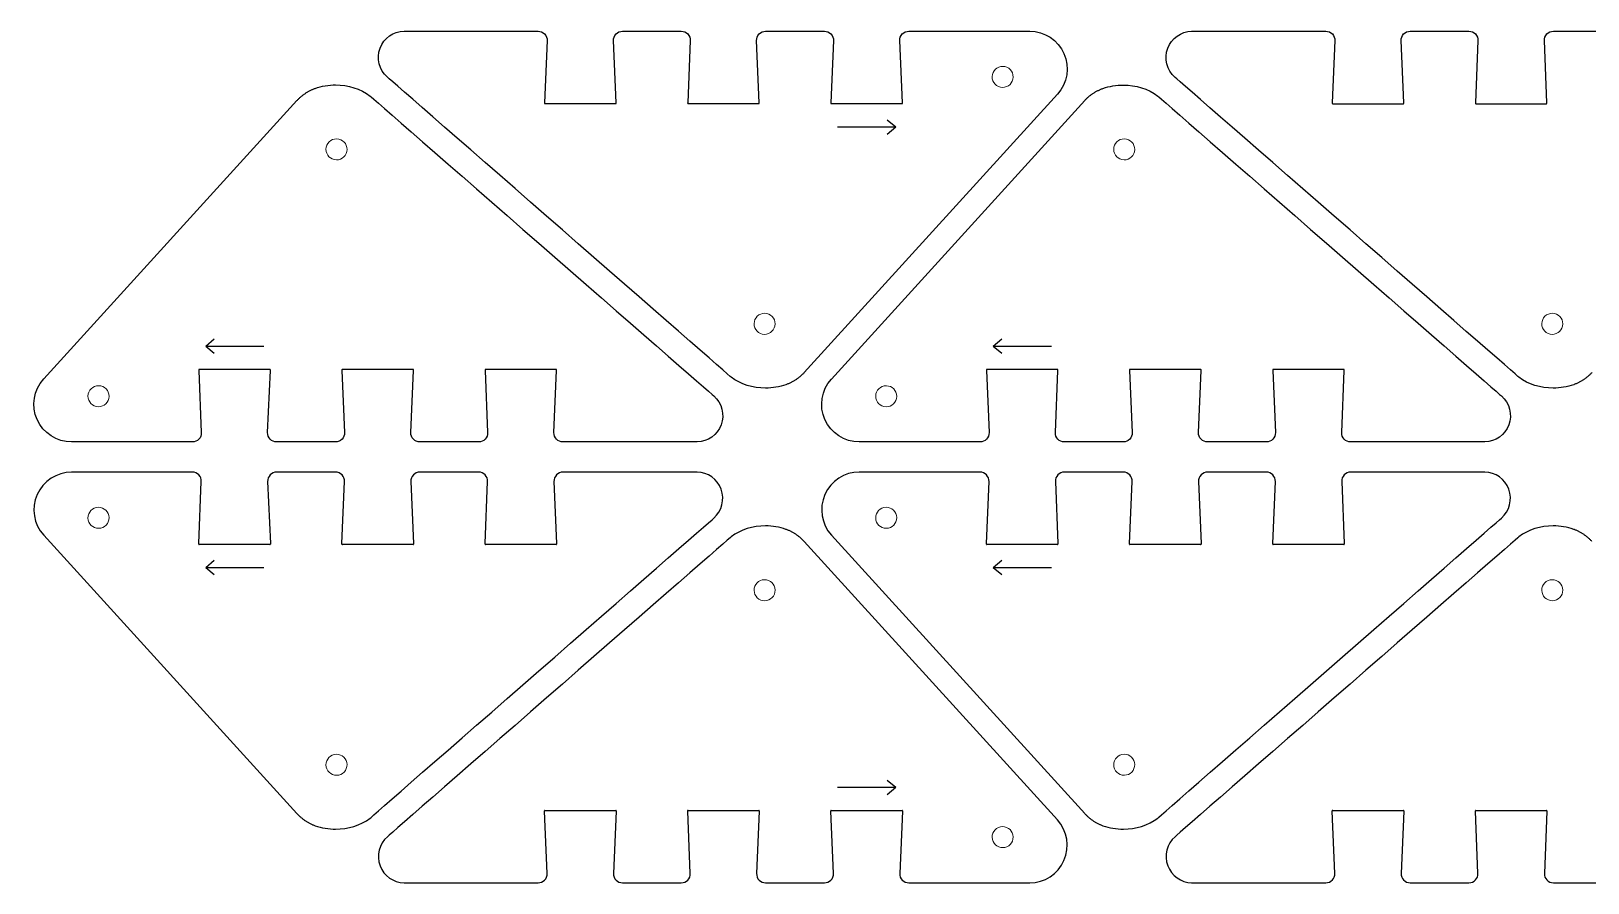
# Model space of a CAD drawing. Header units: millimetres. Extents: x -142 to 139, y -115 to 117.
# Drawn here: x -142.2 to -38.7, y 60.8 to 117.5 of the extents above; entities that cross this region are included whole.
import ezdxf

# ---------------------------------------------------------------- set-up
doc = ezdxf.new("R2010")
doc.units = ezdxf.units.MM
doc.header["$MEASUREMENT"] = 0
doc.layers.add('engrave lines', color=1, linetype='Continuous', true_color=0xff0000)
doc.layers.add('legs', color=178, linetype='Continuous', true_color=0x000000)

msp = doc.modelspace()

# ---------------------------------------------------------------- linework, layer by layer
at = {"layer": 'engrave lines'}
for points in [[(-88.56, 111.12), (-84.69, 111.12)], [(-85.26, 111.59), (-84.69, 111.12)], [(-85.26, 110.64), (-84.69, 111.12)], [(-130.01, 96.99), (-130.58, 96.52)], [(-126.71, 96.52), (-130.58, 96.52)], [(-130.01, 96.04), (-130.58, 96.52)], [(-77.63, 96.99), (-78.2, 96.52)], [(-77.63, 96.04), (-78.2, 96.52)], [(-74.33, 96.52), (-78.2, 96.52)], [(-130.01, 82.27), (-130.58, 81.8)], [(-130.01, 81.32), (-130.58, 81.8)], [(-126.71, 81.8), (-130.58, 81.8)], [(-77.63, 82.27), (-78.2, 81.8)], [(-74.33, 81.8), (-78.2, 81.8)], [(-77.63, 81.32), (-78.2, 81.8)], [(-85.26, 67.67), (-84.69, 67.2)], [(-88.56, 67.2), (-84.69, 67.2)], [(-85.26, 66.72), (-84.69, 67.2)]]:
    msp.add_lwpolyline(points, dxfattribs=at)
at = {"layer": 'legs'}
for points in [[(-83.82, 117.48), (-75.78, 117.48)], [(-141.35, 94.35), (-124.51, 112.87)], [(-73.94, 113.3), (-90.78, 94.78)], [(-88.97, 94.34), (-72.12, 112.87)], [(-108.04, 112.72), (-108.05, 112.7)], [(-108.02, 112.67), (-103.31, 112.67)], [(-103.28, 112.7), (-103.28, 112.72)], [(-98.52, 112.72), (-98.53, 112.7)], [(-98.5, 112.67), (-93.79, 112.67)], [(-93.76, 112.7), (-93.76, 112.72)], [(-89, 112.72), (-89.01, 112.7)], [(-88.98, 112.67), (-84.27, 112.67)], [(-84.24, 112.7), (-84.24, 112.72)], [(-55.66, 112.72), (-55.66, 112.69)], [(-55.63, 112.66), (-50.93, 112.66)], [(-50.9, 112.69), (-50.9, 112.72)], [(-46.14, 112.72), (-46.14, 112.69)], [(-46.11, 112.66), (-41.41, 112.66)], [(-41.38, 112.69), (-41.38, 112.72)], [(-131.04, 94.95), (-131.04, 94.92)], [(-126.31, 94.98), (-131.01, 94.98)], [(-126.28, 94.92), (-126.28, 94.95)], [(-121.52, 94.95), (-121.52, 94.92)], [(-116.79, 94.98), (-121.49, 94.98)], [(-116.76, 94.92), (-116.76, 94.95)], [(-112, 94.95), (-112, 94.92)], [(-107.27, 94.98), (-111.97, 94.98)], [(-107.24, 94.92), (-107.24, 94.95)], [(-78.66, 94.95), (-78.66, 94.92)], [(-73.93, 94.98), (-78.63, 94.98)], [(-73.9, 94.92), (-73.9, 94.95)], [(-69.14, 94.95), (-69.14, 94.92)], [(-64.41, 94.98), (-69.11, 94.98)], [(-64.38, 94.92), (-64.38, 94.95)], [(-59.62, 94.95), (-59.62, 94.92)], [(-54.89, 94.98), (-59.59, 94.98)], [(-54.86, 94.92), (-54.86, 94.95)], [(-131.47, 90.16), (-139.5, 90.16)], [(-79.08, 90.16), (-87.12, 90.16)], [(-131.47, 88.16), (-139.5, 88.15)], [(-79.08, 88.16), (-87.12, 88.16)], [(-141.35, 83.97), (-124.51, 65.45)], [(-88.97, 83.97), (-72.12, 65.45)], [(-131.04, 83.37), (-131.04, 83.4)], [(-126.31, 83.34), (-131.01, 83.34)], [(-126.28, 83.4), (-126.28, 83.37)], [(-121.52, 83.37), (-121.52, 83.4)], [(-116.79, 83.34), (-121.49, 83.34)], [(-116.76, 83.4), (-116.76, 83.37)], [(-112, 83.37), (-112, 83.4)], [(-107.27, 83.34), (-111.97, 83.34)], [(-107.24, 83.4), (-107.24, 83.37)], [(-73.94, 65.02), (-90.78, 83.54)], [(-78.66, 83.37), (-78.66, 83.4)], [(-73.93, 83.34), (-78.63, 83.34)], [(-73.9, 83.4), (-73.9, 83.37)], [(-69.14, 83.37), (-69.14, 83.4)], [(-64.41, 83.34), (-69.11, 83.34)], [(-64.38, 83.4), (-64.38, 83.37)], [(-59.62, 83.37), (-59.62, 83.4)], [(-54.89, 83.34), (-59.59, 83.34)], [(-54.86, 83.4), (-54.86, 83.37)], [(-108.04, 65.6), (-108.05, 65.63)], [(-108.02, 65.66), (-103.31, 65.66)], [(-103.28, 65.63), (-103.28, 65.6)], [(-98.52, 65.6), (-98.53, 65.63)], [(-98.5, 65.66), (-93.79, 65.66)], [(-93.76, 65.63), (-93.76, 65.6)], [(-89, 65.6), (-89.01, 65.63)], [(-88.98, 65.66), (-84.27, 65.66)], [(-84.24, 65.63), (-84.24, 65.6)], [(-55.66, 65.6), (-55.66, 65.63)], [(-55.63, 65.66), (-50.93, 65.66)], [(-50.9, 65.63), (-50.9, 65.6)], [(-46.14, 65.6), (-46.14, 65.63)], [(-46.11, 65.66), (-41.41, 65.66)], [(-41.38, 65.63), (-41.38, 65.6)], [(-83.82, 60.84), (-75.78, 60.84)]]:
    msp.add_lwpolyline(points, dxfattribs=at)
for centre, start, end in [((-108.02, 112.7), 177.5945, 270), ((-103.31, 112.7), 270, 2.4055), ((-98.5, 112.7), 177.5945, 270), ((-93.79, 112.7), 270, 2.4055), ((-88.98, 112.7), 177.5945, 270), ((-84.27, 112.7), 270, 2.4055), ((-55.63, 112.69), 177.5945, 270), ((-50.93, 112.69), 270, 2.4055), ((-46.11, 112.69), 177.5945, 270), ((-41.41, 112.69), 270, 2.4055), ((-131.01, 94.95), 90, 182.4055), ((-126.31, 94.95), 357.5945, 90), ((-121.49, 94.95), 90, 182.4055), ((-116.79, 94.95), 357.5945, 90), ((-111.97, 94.95), 90, 182.4055), ((-107.27, 94.95), 357.5945, 90), ((-78.63, 94.95), 90, 182.4055), ((-73.93, 94.95), 357.5945, 90), ((-69.11, 94.95), 90, 182.4055), ((-64.41, 94.95), 357.5945, 90), ((-59.59, 94.95), 90, 182.4055), ((-54.89, 94.95), 357.5945, 90), ((-131.01, 83.37), 177.5945, 270), ((-126.31, 83.37), 270, 2.4055), ((-121.49, 83.37), 177.5945, 270), ((-116.79, 83.37), 270, 2.4055), ((-111.97, 83.37), 177.5945, 270), ((-107.27, 83.37), 270, 2.4055), ((-78.63, 83.37), 177.5945, 270), ((-73.93, 83.37), 270, 2.4055), ((-69.11, 83.37), 177.5945, 270), ((-64.41, 83.37), 270, 2.4055), ((-59.59, 83.37), 177.5945, 270), ((-54.89, 83.37), 270, 2.4055), ((-108.02, 65.63), 90, 182.4055), ((-103.31, 65.63), 357.5945, 90), ((-98.5, 65.63), 90, 182.4055), ((-93.79, 65.63), 357.5945, 90), ((-88.98, 65.63), 90, 182.4055), ((-84.27, 65.63), 357.5945, 90), ((-55.63, 65.63), 90, 182.4055), ((-50.93, 65.63), 357.5945, 90), ((-46.11, 65.63), 90, 182.4055), ((-41.41, 65.63), 357.5945, 90)]:
    msp.add_arc(centre, 0.03, start, end, dxfattribs=at)
for points, knots in [([(-95.64, 94.47), (-95.64, 94.47), (-117.94, 113.94), (-118.49, 114.42), (-119.04, 114.9), (-119.24, 115.67), (-118.98, 116.35), (-118.73, 117.02), (-118.1, 117.47), (-117.39, 117.49)], [43.9499271, 43.9499271, 43.9499271, 43.9499271, 44.2832604, 44.2832604, 44.2832604, 44.6165937, 44.6165937, 44.6165937, 44.9429067, 44.9429067, 44.9429067, 44.9429067]), ([(-108.47, 117.48), (-108.31, 117.48), (-108.15, 117.42), (-108.04, 117.3), (-107.92, 117.18), (-107.86, 117.02), (-107.87, 116.86)], [46.942907, 46.942907, 46.942907, 46.942907, 47.442907, 47.442907, 47.442907, 47.942907, 47.942907, 47.942907, 47.942907]), ([(-103.46, 116.86), (-103.47, 117.02), (-103.41, 117.18), (-103.29, 117.3), (-103.18, 117.42), (-103.02, 117.48), (-102.86, 117.48)], [54.795368, 54.795368, 54.795368, 54.795368, 55.295368, 55.295368, 55.295368, 55.795368, 55.795368, 55.795368, 55.795368]), ([(-98.95, 117.48), (-98.79, 117.48), (-98.63, 117.42), (-98.52, 117.3), (-98.4, 117.18), (-98.34, 117.02), (-98.35, 116.86)], [56.795368, 56.795368, 56.795368, 56.795368, 57.295368, 57.295368, 57.295368, 57.795368, 57.795368, 57.795368, 57.795368]), ([(-93.94, 116.86), (-93.95, 117.02), (-93.89, 117.18), (-93.77, 117.3), (-93.66, 117.42), (-93.5, 117.48), (-93.34, 117.48)], [64.647829, 64.647829, 64.647829, 64.647829, 65.147829, 65.147829, 65.147829, 65.647829, 65.647829, 65.647829, 65.647829]), ([(-89.43, 117.48), (-89.27, 117.48), (-89.11, 117.42), (-89, 117.3), (-88.88, 117.18), (-88.82, 117.02), (-88.83, 116.86)], [66.647829, 66.647829, 66.647829, 66.647829, 67.147829, 67.147829, 67.147829, 67.647829, 67.647829, 67.647829, 67.647829]), ([(-84.42, 116.86), (-84.43, 117.02), (-84.37, 117.18), (-84.25, 117.3), (-84.14, 117.42), (-83.98, 117.48), (-83.82, 117.48)], [5.852461, 5.852461, 5.852461, 5.852461, 6.352461, 6.352461, 6.352461, 6.852461, 6.852461, 6.852461, 6.852461]), ([(-75.78, 117.48), (-74.79, 117.48), (-73.9, 116.9), (-73.5, 115.99), (-73.1, 115.09), (-73.27, 114.03), (-73.94, 113.3)], [14.887061, 14.887061, 14.887061, 14.887061, 15.387061, 15.387061, 15.387061, 15.887061, 15.887061, 15.887061, 15.887061]), ([(-43.25, 94.47), (-43.25, 94.47), (-65.56, 113.93), (-66.11, 114.41), (-66.66, 114.89), (-66.85, 115.66), (-66.6, 116.35), (-66.35, 117.02), (-65.72, 117.46), (-65.01, 117.48)], [43.9499271, 43.9499271, 43.9499271, 43.9499271, 44.2832604, 44.2832604, 44.2832604, 44.6165937, 44.6165937, 44.6165937, 44.9429067, 44.9429067, 44.9429067, 44.9429067]), ([(-56.09, 117.48), (-55.92, 117.48), (-55.77, 117.41), (-55.65, 117.3), (-55.54, 117.18), (-55.48, 117.02), (-55.49, 116.86)], [46.942907, 46.942907, 46.942907, 46.942907, 47.442907, 47.442907, 47.442907, 47.942907, 47.942907, 47.942907, 47.942907]), ([(-51.07, 116.86), (-51.08, 117.02), (-51.02, 117.18), (-50.91, 117.3), (-50.79, 117.41), (-50.64, 117.48), (-50.47, 117.48)], [54.795368, 54.795368, 54.795368, 54.795368, 55.295368, 55.295368, 55.295368, 55.795368, 55.795368, 55.795368, 55.795368]), ([(-46.57, 117.48), (-46.4, 117.48), (-46.25, 117.41), (-46.13, 117.3), (-46.02, 117.18), (-45.96, 117.02), (-45.97, 116.86)], [56.795368, 56.795368, 56.795368, 56.795368, 57.295368, 57.295368, 57.295368, 57.795368, 57.795368, 57.795368, 57.795368]), ([(-41.55, 116.86), (-41.56, 117.02), (-41.5, 117.18), (-41.39, 117.3), (-41.27, 117.41), (-41.12, 117.48), (-40.95, 117.48)], [64.647829, 64.647829, 64.647829, 64.647829, 65.147829, 65.147829, 65.147829, 65.647829, 65.647829, 65.647829, 65.647829]), ([(-119.65, 113.17), (-119.65, 113.17), (-97.34, 93.71), (-96.79, 93.23), (-96.24, 92.75), (-96.05, 91.98), (-96.3, 91.3), (-96.55, 90.63), (-97.18, 90.18), (-97.9, 90.16)], [43.9499271, 43.9499271, 43.9499271, 43.9499271, 44.2832604, 44.2832604, 44.2832604, 44.6165937, 44.6165937, 44.6165937, 44.9429067, 44.9429067, 44.9429067, 44.9429067]), ([(-67.26, 113.17), (-67.26, 113.17), (-44.96, 93.71), (-44.41, 93.23), (-43.86, 92.75), (-43.66, 91.98), (-43.92, 91.29), (-44.17, 90.63), (-44.8, 90.18), (-45.51, 90.16)], [43.9499271, 43.9499271, 43.9499271, 43.9499271, 44.2832604, 44.2832604, 44.2832604, 44.6165937, 44.6165937, 44.6165937, 44.9429067, 44.9429067, 44.9429067, 44.9429067]), ([(-139.5, 90.16), (-140.49, 90.16), (-141.39, 90.75), (-141.79, 91.65), (-142.19, 92.56), (-142.02, 93.61), (-141.35, 94.35)], [14.887061, 14.887061, 14.887061, 14.887061, 15.387061, 15.387061, 15.387061, 15.887061, 15.887061, 15.887061, 15.887061]), ([(-87.12, 90.16), (-88.11, 90.16), (-89, 90.75), (-89.4, 91.65), (-89.8, 92.56), (-89.63, 93.61), (-88.97, 94.34)], [14.887061, 14.887061, 14.887061, 14.887061, 15.387061, 15.387061, 15.387061, 15.887061, 15.887061, 15.887061, 15.887061]), ([(-130.87, 90.79), (-130.86, 90.62), (-130.92, 90.47), (-131.03, 90.35), (-131.15, 90.23), (-131.3, 90.16), (-131.47, 90.16)], [5.852461, 5.852461, 5.852461, 5.852461, 6.352461, 6.352461, 6.352461, 6.852461, 6.852461, 6.852461, 6.852461]), ([(-125.86, 90.16), (-126.02, 90.16), (-126.18, 90.23), (-126.29, 90.35), (-126.4, 90.47), (-126.46, 90.62), (-126.46, 90.79)], [66.647829, 66.647829, 66.647829, 66.647829, 67.147829, 67.147829, 67.147829, 67.647829, 67.647829, 67.647829, 67.647829]), ([(-121.35, 90.79), (-121.34, 90.62), (-121.4, 90.47), (-121.51, 90.35), (-121.63, 90.23), (-121.78, 90.16), (-121.95, 90.16)], [64.647829, 64.647829, 64.647829, 64.647829, 65.147829, 65.147829, 65.147829, 65.647829, 65.647829, 65.647829, 65.647829]), ([(-116.34, 90.16), (-116.5, 90.16), (-116.66, 90.23), (-116.77, 90.35), (-116.88, 90.47), (-116.94, 90.62), (-116.94, 90.79)], [56.795368, 56.795368, 56.795368, 56.795368, 57.295368, 57.295368, 57.295368, 57.795368, 57.795368, 57.795368, 57.795368]), ([(-111.83, 90.79), (-111.82, 90.62), (-111.88, 90.47), (-111.99, 90.35), (-112.11, 90.23), (-112.26, 90.16), (-112.43, 90.16)], [54.795368, 54.795368, 54.795368, 54.795368, 55.295368, 55.295368, 55.295368, 55.795368, 55.795368, 55.795368, 55.795368]), ([(-106.82, 90.16), (-106.98, 90.16), (-107.14, 90.23), (-107.25, 90.35), (-107.36, 90.47), (-107.42, 90.62), (-107.42, 90.79)], [46.942907, 46.942907, 46.942907, 46.942907, 47.442907, 47.442907, 47.442907, 47.942907, 47.942907, 47.942907, 47.942907]), ([(-78.48, 90.79), (-78.48, 90.62), (-78.54, 90.46), (-78.65, 90.35), (-78.76, 90.23), (-78.92, 90.16), (-79.08, 90.16)], [5.852461, 5.852461, 5.852461, 5.852461, 6.352461, 6.352461, 6.352461, 6.852461, 6.852461, 6.852461, 6.852461]), ([(-73.47, 90.16), (-73.63, 90.16), (-73.79, 90.23), (-73.9, 90.35), (-74.02, 90.46), (-74.08, 90.62), (-74.07, 90.79)], [66.647829, 66.647829, 66.647829, 66.647829, 67.147829, 67.147829, 67.147829, 67.647829, 67.647829, 67.647829, 67.647829]), ([(-68.96, 90.79), (-68.96, 90.62), (-69.02, 90.46), (-69.13, 90.35), (-69.24, 90.23), (-69.4, 90.16), (-69.56, 90.16)], [64.647829, 64.647829, 64.647829, 64.647829, 65.147829, 65.147829, 65.147829, 65.647829, 65.647829, 65.647829, 65.647829]), ([(-63.95, 90.16), (-64.11, 90.16), (-64.27, 90.23), (-64.38, 90.35), (-64.5, 90.46), (-64.56, 90.62), (-64.55, 90.79)], [56.795368, 56.795368, 56.795368, 56.795368, 57.295368, 57.295368, 57.295368, 57.795368, 57.795368, 57.795368, 57.795368]), ([(-59.44, 90.79), (-59.44, 90.62), (-59.5, 90.46), (-59.61, 90.35), (-59.72, 90.23), (-59.88, 90.16), (-60.04, 90.16)], [54.795368, 54.795368, 54.795368, 54.795368, 55.295368, 55.295368, 55.295368, 55.795368, 55.795368, 55.795368, 55.795368]), ([(-54.43, 90.16), (-54.59, 90.16), (-54.75, 90.23), (-54.86, 90.35), (-54.98, 90.46), (-55.04, 90.62), (-55.03, 90.79)], [46.942907, 46.942907, 46.942907, 46.942907, 47.442907, 47.442907, 47.442907, 47.942907, 47.942907, 47.942907, 47.942907]), ([(-139.5, 88.15), (-140.49, 88.15), (-141.39, 87.57), (-141.79, 86.66), (-142.19, 85.76), (-142.02, 84.7), (-141.35, 83.97)], [14.887061, 14.887061, 14.887061, 14.887061, 15.387061, 15.387061, 15.387061, 15.887061, 15.887061, 15.887061, 15.887061]), ([(-130.87, 87.53), (-130.86, 87.69), (-130.92, 87.85), (-131.03, 87.97), (-131.15, 88.09), (-131.3, 88.16), (-131.47, 88.16)], [5.852461, 5.852461, 5.852461, 5.852461, 6.352461, 6.352461, 6.352461, 6.852461, 6.852461, 6.852461, 6.852461]), ([(-125.86, 88.16), (-126.02, 88.16), (-126.18, 88.09), (-126.29, 87.97), (-126.4, 87.85), (-126.46, 87.69), (-126.46, 87.53)], [66.647829, 66.647829, 66.647829, 66.647829, 67.147829, 67.147829, 67.147829, 67.647829, 67.647829, 67.647829, 67.647829]), ([(-121.35, 87.53), (-121.34, 87.69), (-121.4, 87.85), (-121.51, 87.97), (-121.63, 88.09), (-121.78, 88.16), (-121.95, 88.16)], [64.647829, 64.647829, 64.647829, 64.647829, 65.147829, 65.147829, 65.147829, 65.647829, 65.647829, 65.647829, 65.647829]), ([(-119.65, 65.14), (-119.65, 65.14), (-97.34, 84.61), (-96.79, 85.09), (-96.24, 85.57), (-96.05, 86.34), (-96.3, 87.02), (-96.55, 87.69), (-97.18, 88.14), (-97.9, 88.16)], [43.9499271, 43.9499271, 43.9499271, 43.9499271, 44.2832604, 44.2832604, 44.2832604, 44.6165937, 44.6165937, 44.6165937, 44.9429067, 44.9429067, 44.9429067, 44.9429067]), ([(-116.34, 88.16), (-116.5, 88.16), (-116.66, 88.09), (-116.77, 87.97), (-116.88, 87.85), (-116.94, 87.69), (-116.94, 87.53)], [56.795368, 56.795368, 56.795368, 56.795368, 57.295368, 57.295368, 57.295368, 57.795368, 57.795368, 57.795368, 57.795368]), ([(-111.83, 87.53), (-111.82, 87.69), (-111.88, 87.85), (-111.99, 87.97), (-112.11, 88.09), (-112.26, 88.16), (-112.43, 88.16)], [54.795368, 54.795368, 54.795368, 54.795368, 55.295368, 55.295368, 55.295368, 55.795368, 55.795368, 55.795368, 55.795368]), ([(-106.82, 88.16), (-106.98, 88.16), (-107.14, 88.09), (-107.25, 87.97), (-107.36, 87.85), (-107.42, 87.69), (-107.42, 87.53)], [46.942907, 46.942907, 46.942907, 46.942907, 47.442907, 47.442907, 47.442907, 47.942907, 47.942907, 47.942907, 47.942907]), ([(-87.12, 88.16), (-88.11, 88.16), (-89, 87.57), (-89.4, 86.67), (-89.8, 85.76), (-89.63, 84.71), (-88.97, 83.97)], [14.887061, 14.887061, 14.887061, 14.887061, 15.387061, 15.387061, 15.387061, 15.887061, 15.887061, 15.887061, 15.887061]), ([(-78.48, 87.53), (-78.48, 87.7), (-78.54, 87.85), (-78.65, 87.97), (-78.76, 88.09), (-78.92, 88.16), (-79.08, 88.16)], [5.852461, 5.852461, 5.852461, 5.852461, 6.352461, 6.352461, 6.352461, 6.852461, 6.852461, 6.852461, 6.852461]), ([(-73.47, 88.16), (-73.63, 88.16), (-73.79, 88.09), (-73.9, 87.97), (-74.02, 87.85), (-74.08, 87.7), (-74.07, 87.53)], [66.647829, 66.647829, 66.647829, 66.647829, 67.147829, 67.147829, 67.147829, 67.647829, 67.647829, 67.647829, 67.647829]), ([(-68.96, 87.53), (-68.96, 87.7), (-69.02, 87.85), (-69.13, 87.97), (-69.24, 88.09), (-69.4, 88.16), (-69.56, 88.16)], [64.647829, 64.647829, 64.647829, 64.647829, 65.147829, 65.147829, 65.147829, 65.647829, 65.647829, 65.647829, 65.647829]), ([(-67.26, 65.15), (-67.26, 65.15), (-44.96, 84.61), (-44.41, 85.09), (-43.86, 85.57), (-43.66, 86.34), (-43.92, 87.02), (-44.17, 87.69), (-44.8, 88.14), (-45.51, 88.16)], [43.9499271, 43.9499271, 43.9499271, 43.9499271, 44.2832604, 44.2832604, 44.2832604, 44.6165937, 44.6165937, 44.6165937, 44.9429067, 44.9429067, 44.9429067, 44.9429067]), ([(-63.95, 88.16), (-64.11, 88.16), (-64.27, 88.09), (-64.38, 87.97), (-64.5, 87.85), (-64.56, 87.7), (-64.55, 87.53)], [56.795368, 56.795368, 56.795368, 56.795368, 57.295368, 57.295368, 57.295368, 57.795368, 57.795368, 57.795368, 57.795368]), ([(-59.44, 87.53), (-59.44, 87.7), (-59.5, 87.85), (-59.61, 87.97), (-59.72, 88.09), (-59.88, 88.16), (-60.04, 88.16)], [54.795368, 54.795368, 54.795368, 54.795368, 55.295368, 55.295368, 55.295368, 55.795368, 55.795368, 55.795368, 55.795368]), ([(-54.43, 88.16), (-54.59, 88.16), (-54.75, 88.09), (-54.86, 87.97), (-54.98, 87.85), (-55.04, 87.7), (-55.03, 87.53)], [46.942907, 46.942907, 46.942907, 46.942907, 47.442907, 47.442907, 47.442907, 47.942907, 47.942907, 47.942907, 47.942907]), ([(-95.64, 83.85), (-95.64, 83.85), (-117.94, 64.39), (-118.49, 63.91), (-119.04, 63.43), (-119.24, 62.66), (-118.98, 61.97), (-118.73, 61.3), (-118.1, 60.86), (-117.39, 60.84)], [43.9499271, 43.9499271, 43.9499271, 43.9499271, 44.2832604, 44.2832604, 44.2832604, 44.6165937, 44.6165937, 44.6165937, 44.9429067, 44.9429067, 44.9429067, 44.9429067]), ([(-43.25, 83.85), (-43.25, 83.85), (-65.56, 64.39), (-66.11, 63.91), (-66.66, 63.43), (-66.85, 62.66), (-66.6, 61.98), (-66.35, 61.31), (-65.72, 60.86), (-65.01, 60.84)], [43.9499271, 43.9499271, 43.9499271, 43.9499271, 44.2832604, 44.2832604, 44.2832604, 44.6165937, 44.6165937, 44.6165937, 44.9429067, 44.9429067, 44.9429067, 44.9429067]), ([(-75.78, 60.84), (-74.79, 60.84), (-73.9, 61.42), (-73.5, 62.33), (-73.1, 63.23), (-73.27, 64.29), (-73.94, 65.02)], [14.887061, 14.887061, 14.887061, 14.887061, 15.387061, 15.387061, 15.387061, 15.887061, 15.887061, 15.887061, 15.887061]), ([(-108.47, 60.84), (-108.31, 60.84), (-108.15, 60.91), (-108.04, 61.02), (-107.92, 61.14), (-107.86, 61.3), (-107.87, 61.46)], [46.942907, 46.942907, 46.942907, 46.942907, 47.442907, 47.442907, 47.442907, 47.942907, 47.942907, 47.942907, 47.942907]), ([(-103.46, 61.46), (-103.47, 61.3), (-103.41, 61.14), (-103.29, 61.02), (-103.18, 60.91), (-103.02, 60.84), (-102.86, 60.84)], [54.795368, 54.795368, 54.795368, 54.795368, 55.295368, 55.295368, 55.295368, 55.795368, 55.795368, 55.795368, 55.795368]), ([(-98.95, 60.84), (-98.79, 60.84), (-98.63, 60.91), (-98.52, 61.02), (-98.4, 61.14), (-98.34, 61.3), (-98.35, 61.46)], [56.795368, 56.795368, 56.795368, 56.795368, 57.295368, 57.295368, 57.295368, 57.795368, 57.795368, 57.795368, 57.795368]), ([(-93.94, 61.46), (-93.95, 61.3), (-93.89, 61.14), (-93.77, 61.02), (-93.66, 60.91), (-93.5, 60.84), (-93.34, 60.84)], [64.647829, 64.647829, 64.647829, 64.647829, 65.147829, 65.147829, 65.147829, 65.647829, 65.647829, 65.647829, 65.647829]), ([(-89.43, 60.84), (-89.27, 60.84), (-89.11, 60.91), (-89, 61.02), (-88.88, 61.14), (-88.82, 61.3), (-88.83, 61.46)], [66.647829, 66.647829, 66.647829, 66.647829, 67.147829, 67.147829, 67.147829, 67.647829, 67.647829, 67.647829, 67.647829]), ([(-84.42, 61.46), (-84.43, 61.3), (-84.37, 61.14), (-84.25, 61.02), (-84.14, 60.91), (-83.98, 60.84), (-83.82, 60.84)], [5.852461, 5.852461, 5.852461, 5.852461, 6.352461, 6.352461, 6.352461, 6.852461, 6.852461, 6.852461, 6.852461]), ([(-56.09, 60.84), (-55.92, 60.84), (-55.77, 60.91), (-55.65, 61.03), (-55.54, 61.14), (-55.48, 61.3), (-55.49, 61.47)], [46.942907, 46.942907, 46.942907, 46.942907, 47.442907, 47.442907, 47.442907, 47.942907, 47.942907, 47.942907, 47.942907]), ([(-51.07, 61.47), (-51.08, 61.3), (-51.02, 61.14), (-50.91, 61.03), (-50.79, 60.91), (-50.64, 60.84), (-50.47, 60.84)], [54.795368, 54.795368, 54.795368, 54.795368, 55.295368, 55.295368, 55.295368, 55.795368, 55.795368, 55.795368, 55.795368]), ([(-46.57, 60.84), (-46.4, 60.84), (-46.25, 60.91), (-46.13, 61.03), (-46.02, 61.14), (-45.96, 61.3), (-45.97, 61.47)], [56.795368, 56.795368, 56.795368, 56.795368, 57.295368, 57.295368, 57.295368, 57.795368, 57.795368, 57.795368, 57.795368]), ([(-41.55, 61.47), (-41.56, 61.3), (-41.5, 61.14), (-41.39, 61.03), (-41.27, 60.91), (-41.12, 60.84), (-40.95, 60.84)], [64.647829, 64.647829, 64.647829, 64.647829, 65.147829, 65.147829, 65.147829, 65.647829, 65.647829, 65.647829, 65.647829])]:
    msp.add_open_spline(points, degree=3, knots=knots, dxfattribs=at)
for points in [[(-117.39, 117.49), (-117.39, 117.49), (-108.64, 117.48), (-108.64, 117.48)], [(-108.64, 117.48), (-108.64, 117.48), (-108.47, 117.48), (-108.47, 117.48)], [(-102.86, 117.48), (-102.86, 117.48), (-98.95, 117.48), (-98.95, 117.48)], [(-93.34, 117.48), (-93.34, 117.48), (-89.43, 117.48), (-89.43, 117.48)], [(-65.01, 117.48), (-65.01, 117.48), (-56.26, 117.48), (-56.26, 117.48)], [(-56.26, 117.48), (-56.26, 117.48), (-56.09, 117.48), (-56.09, 117.48)], [(-50.47, 117.48), (-50.47, 117.48), (-46.57, 117.48), (-46.57, 117.48)], [(-40.95, 117.48), (-40.95, 117.48), (-37.05, 117.48), (-37.05, 117.48)], [(-107.87, 116.86), (-107.87, 116.86), (-108.04, 112.72), (-108.04, 112.72)], [(-103.28, 112.72), (-103.28, 112.72), (-103.46, 116.86), (-103.46, 116.86)], [(-98.35, 116.86), (-98.35, 116.86), (-98.52, 112.72), (-98.52, 112.72)], [(-93.76, 112.72), (-93.76, 112.72), (-93.94, 116.86), (-93.94, 116.86)], [(-88.83, 116.86), (-88.83, 116.86), (-89, 112.72), (-89, 112.72)], [(-84.24, 112.72), (-84.24, 112.72), (-84.42, 116.86), (-84.42, 116.86)], [(-55.49, 116.86), (-55.49, 116.86), (-55.66, 112.72), (-55.66, 112.72)], [(-50.9, 112.72), (-50.9, 112.72), (-51.07, 116.86), (-51.07, 116.86)], [(-45.97, 116.86), (-45.97, 116.86), (-46.14, 112.72), (-46.14, 112.72)], [(-41.38, 112.72), (-41.38, 112.72), (-41.55, 116.86), (-41.55, 116.86)], [(-123.3, 113.68), (-122.87, 113.83), (-122.4, 113.91), (-121.94, 113.91)], [(-121.94, 113.91), (-121.11, 113.91), (-120.28, 113.66), (-119.65, 113.17)], [(-70.91, 113.67), (-70.48, 113.83), (-70.02, 113.9), (-69.55, 113.9)], [(-69.55, 113.9), (-68.72, 113.9), (-67.9, 113.66), (-67.26, 113.17)], [(-131.04, 94.92), (-131.04, 94.92), (-130.87, 90.79), (-130.87, 90.79)], [(-126.46, 90.79), (-126.46, 90.79), (-126.28, 94.92), (-126.28, 94.92)], [(-121.52, 94.92), (-121.52, 94.92), (-121.35, 90.79), (-121.35, 90.79)], [(-116.94, 90.79), (-116.94, 90.79), (-116.76, 94.92), (-116.76, 94.92)], [(-112, 94.92), (-112, 94.92), (-111.83, 90.79), (-111.83, 90.79)], [(-107.42, 90.79), (-107.42, 90.79), (-107.24, 94.92), (-107.24, 94.92)], [(-93.35, 93.74), (-94.18, 93.74), (-95, 93.99), (-95.64, 94.47)], [(-78.66, 94.92), (-78.66, 94.92), (-78.48, 90.79), (-78.48, 90.79)], [(-74.07, 90.79), (-74.07, 90.79), (-73.9, 94.92), (-73.9, 94.92)], [(-69.14, 94.92), (-69.14, 94.92), (-68.96, 90.79), (-68.96, 90.79)], [(-64.55, 90.79), (-64.55, 90.79), (-64.38, 94.92), (-64.38, 94.92)], [(-59.62, 94.92), (-59.62, 94.92), (-59.44, 90.79), (-59.44, 90.79)], [(-55.03, 90.79), (-55.03, 90.79), (-54.86, 94.92), (-54.86, 94.92)], [(-40.96, 93.74), (-41.79, 93.74), (-42.62, 93.98), (-43.25, 94.47)], [(-91.99, 93.97), (-92.42, 93.82), (-92.88, 93.74), (-93.35, 93.74)], [(-39.6, 93.97), (-40.03, 93.82), (-40.5, 93.74), (-40.96, 93.74)], [(-121.95, 90.16), (-121.95, 90.16), (-125.86, 90.16), (-125.86, 90.16)], [(-112.43, 90.16), (-112.43, 90.16), (-116.34, 90.16), (-116.34, 90.16)], [(-106.64, 90.16), (-106.64, 90.16), (-106.82, 90.16), (-106.82, 90.16)], [(-97.9, 90.16), (-97.9, 90.16), (-106.64, 90.16), (-106.64, 90.16)], [(-69.56, 90.16), (-69.56, 90.16), (-73.47, 90.16), (-73.47, 90.16)], [(-60.04, 90.16), (-60.04, 90.16), (-63.95, 90.16), (-63.95, 90.16)], [(-54.26, 90.16), (-54.26, 90.16), (-54.43, 90.16), (-54.43, 90.16)], [(-45.51, 90.16), (-45.51, 90.16), (-54.26, 90.16), (-54.26, 90.16)], [(-121.95, 88.16), (-121.95, 88.16), (-125.86, 88.16), (-125.86, 88.16)], [(-112.43, 88.16), (-112.43, 88.16), (-116.34, 88.16), (-116.34, 88.16)], [(-106.64, 88.16), (-106.64, 88.16), (-106.82, 88.16), (-106.82, 88.16)], [(-97.9, 88.16), (-97.9, 88.16), (-106.64, 88.16), (-106.64, 88.16)], [(-69.56, 88.16), (-69.56, 88.16), (-73.47, 88.16), (-73.47, 88.16)], [(-60.04, 88.16), (-60.04, 88.16), (-63.95, 88.16), (-63.95, 88.16)], [(-54.26, 88.16), (-54.26, 88.16), (-54.43, 88.16), (-54.43, 88.16)], [(-45.51, 88.16), (-45.51, 88.16), (-54.26, 88.16), (-54.26, 88.16)], [(-131.04, 83.4), (-131.04, 83.4), (-130.87, 87.53), (-130.87, 87.53)], [(-126.46, 87.53), (-126.46, 87.53), (-126.28, 83.4), (-126.28, 83.4)], [(-121.52, 83.4), (-121.52, 83.4), (-121.35, 87.53), (-121.35, 87.53)], [(-116.94, 87.53), (-116.94, 87.53), (-116.76, 83.4), (-116.76, 83.4)], [(-112, 83.4), (-112, 83.4), (-111.83, 87.53), (-111.83, 87.53)], [(-107.42, 87.53), (-107.42, 87.53), (-107.24, 83.4), (-107.24, 83.4)], [(-78.66, 83.4), (-78.66, 83.4), (-78.48, 87.53), (-78.48, 87.53)], [(-74.07, 87.53), (-74.07, 87.53), (-73.9, 83.4), (-73.9, 83.4)], [(-69.14, 83.4), (-69.14, 83.4), (-68.96, 87.53), (-68.96, 87.53)], [(-64.55, 87.53), (-64.55, 87.53), (-64.38, 83.4), (-64.38, 83.4)], [(-59.62, 83.4), (-59.62, 83.4), (-59.44, 87.53), (-59.44, 87.53)], [(-55.03, 87.53), (-55.03, 87.53), (-54.86, 83.4), (-54.86, 83.4)], [(-93.35, 84.58), (-94.18, 84.58), (-95, 84.34), (-95.64, 83.85)], [(-91.99, 84.35), (-92.42, 84.51), (-92.88, 84.58), (-93.35, 84.58)], [(-40.96, 84.58), (-41.79, 84.58), (-42.62, 84.34), (-43.25, 83.85)], [(-39.6, 84.35), (-40.03, 84.51), (-40.5, 84.58), (-40.96, 84.58)], [(-107.87, 61.46), (-107.87, 61.46), (-108.04, 65.6), (-108.04, 65.6)], [(-103.28, 65.6), (-103.28, 65.6), (-103.46, 61.46), (-103.46, 61.46)], [(-98.35, 61.46), (-98.35, 61.46), (-98.52, 65.6), (-98.52, 65.6)], [(-93.76, 65.6), (-93.76, 65.6), (-93.94, 61.46), (-93.94, 61.46)], [(-88.83, 61.46), (-88.83, 61.46), (-89, 65.6), (-89, 65.6)], [(-84.24, 65.6), (-84.24, 65.6), (-84.42, 61.46), (-84.42, 61.46)], [(-55.49, 61.47), (-55.49, 61.47), (-55.66, 65.6), (-55.66, 65.6)], [(-50.9, 65.6), (-50.9, 65.6), (-51.07, 61.47), (-51.07, 61.47)], [(-45.97, 61.47), (-45.97, 61.47), (-46.14, 65.6), (-46.14, 65.6)], [(-41.38, 65.6), (-41.38, 65.6), (-41.55, 61.47), (-41.55, 61.47)], [(-123.3, 64.64), (-122.87, 64.49), (-122.4, 64.41), (-121.94, 64.41)], [(-121.94, 64.41), (-121.11, 64.41), (-120.28, 64.66), (-119.65, 65.14)], [(-70.91, 64.64), (-70.48, 64.49), (-70.02, 64.41), (-69.55, 64.41)], [(-69.55, 64.41), (-68.72, 64.41), (-67.9, 64.66), (-67.26, 65.15)], [(-117.39, 60.84), (-117.39, 60.84), (-108.64, 60.84), (-108.64, 60.84)], [(-108.64, 60.84), (-108.64, 60.84), (-108.47, 60.84), (-108.47, 60.84)], [(-102.86, 60.84), (-102.86, 60.84), (-98.95, 60.84), (-98.95, 60.84)], [(-93.34, 60.84), (-93.34, 60.84), (-89.43, 60.84), (-89.43, 60.84)], [(-65.01, 60.84), (-65.01, 60.84), (-56.26, 60.84), (-56.26, 60.84)], [(-56.26, 60.84), (-56.26, 60.84), (-56.09, 60.84), (-56.09, 60.84)], [(-50.47, 60.84), (-50.47, 60.84), (-46.57, 60.84), (-46.57, 60.84)], [(-40.95, 60.84), (-40.95, 60.84), (-37.05, 60.84), (-37.05, 60.84)]]:
    msp.add_open_spline(points, degree=3, dxfattribs=at)
at = {"layer": 'legs', "lineweight": 5}
for points in [[(-76.88, 114.43), (-76.88, 114.05), (-77.2, 113.74), (-77.59, 113.74), (-77.98, 113.75), (-78.28, 114.07), (-78.28, 114.46), (-78.27, 114.84), (-77.95, 115.15), (-77.57, 115.14), (-77.18, 115.14), (-76.87, 114.82), (-76.88, 114.43)], [(-122.58, 109.63), (-122.57, 110.02), (-122.25, 110.33), (-121.87, 110.32), (-121.48, 110.32), (-121.17, 110), (-121.18, 109.61), (-121.18, 109.23), (-121.5, 108.92), (-121.89, 108.92), (-122.28, 108.93), (-122.58, 109.25), (-122.58, 109.63)], [(-70.19, 109.63), (-70.19, 110.02), (-69.87, 110.33), (-69.48, 110.32), (-69.1, 110.32), (-68.79, 110), (-68.79, 109.61), (-68.8, 109.22), (-69.12, 108.92), (-69.5, 108.92), (-69.89, 108.93), (-70.2, 109.25), (-70.19, 109.63)], [(-92.71, 98.01), (-92.71, 97.63), (-93.03, 97.32), (-93.42, 97.32), (-93.81, 97.33), (-94.11, 97.65), (-94.11, 98.03), (-94.1, 98.42), (-93.78, 98.73), (-93.4, 98.72), (-93.01, 98.72), (-92.7, 98.4), (-92.71, 98.01)], [(-40.32, 98.01), (-40.33, 97.62), (-40.65, 97.31), (-41.03, 97.32), (-41.42, 97.33), (-41.73, 97.65), (-41.72, 98.03), (-41.72, 98.42), (-41.4, 98.73), (-41.01, 98.72), (-40.63, 98.71), (-40.32, 98.4), (-40.32, 98.01)], [(-138.41, 93.21), (-138.4, 93.6), (-138.08, 93.91), (-137.7, 93.9), (-137.31, 93.9), (-137, 93.58), (-137.01, 93.19), (-137.01, 92.81), (-137.33, 92.5), (-137.72, 92.5), (-138.11, 92.51), (-138.41, 92.83), (-138.41, 93.21)], [(-86.02, 93.21), (-86.02, 93.6), (-85.7, 93.91), (-85.31, 93.9), (-84.93, 93.89), (-84.62, 93.58), (-84.62, 93.19), (-84.63, 92.8), (-84.95, 92.49), (-85.33, 92.5), (-85.72, 92.51), (-86.03, 92.82), (-86.02, 93.21)], [(-138.41, 85.1), (-138.4, 84.72), (-138.08, 84.41), (-137.7, 84.42), (-137.31, 84.42), (-137, 84.74), (-137.01, 85.13), (-137.01, 85.51), (-137.33, 85.82), (-137.72, 85.82), (-138.11, 85.81), (-138.41, 85.49), (-138.41, 85.1)], [(-86.02, 85.11), (-86.02, 84.72), (-85.7, 84.41), (-85.31, 84.42), (-84.93, 84.42), (-84.62, 84.74), (-84.62, 85.13), (-84.63, 85.52), (-84.95, 85.82), (-85.33, 85.82), (-85.72, 85.81), (-86.03, 85.49), (-86.02, 85.11)], [(-92.71, 80.31), (-92.71, 80.7), (-93.03, 81.01), (-93.42, 81), (-93.81, 80.99), (-94.11, 80.68), (-94.11, 80.29), (-94.1, 79.9), (-93.78, 79.59), (-93.4, 79.6), (-93.01, 79.61), (-92.7, 79.92), (-92.71, 80.31)], [(-40.32, 80.31), (-40.33, 80.7), (-40.65, 81.01), (-41.03, 81), (-41.42, 81), (-41.73, 80.68), (-41.72, 80.29), (-41.72, 79.91), (-41.4, 79.6), (-41.01, 79.6), (-40.63, 79.61), (-40.32, 79.93), (-40.32, 80.31)], [(-122.58, 68.68), (-122.57, 68.3), (-122.25, 67.99), (-121.87, 67.99), (-121.48, 68), (-121.17, 68.32), (-121.18, 68.71), (-121.18, 69.09), (-121.5, 69.4), (-121.89, 69.39), (-122.28, 69.39), (-122.58, 69.07), (-122.58, 68.68)], [(-70.19, 68.69), (-70.19, 68.3), (-69.87, 67.99), (-69.48, 68), (-69.1, 68), (-68.79, 68.32), (-68.79, 68.71), (-68.8, 69.09), (-69.12, 69.4), (-69.5, 69.4), (-69.89, 69.39), (-70.2, 69.07), (-70.19, 68.69)], [(-76.88, 63.89), (-76.88, 64.28), (-77.2, 64.58), (-77.59, 64.58), (-77.98, 64.57), (-78.28, 64.25), (-78.28, 63.87), (-78.27, 63.48), (-77.95, 63.17), (-77.57, 63.18), (-77.18, 63.18), (-76.87, 63.5), (-76.88, 63.89)]]:
    msp.add_open_spline(points, degree=3, knots=[0, 0, 0, 0, 0.25, 0.25, 0.25, 0.5, 0.5, 0.5, 0.75, 0.75, 0.75, 1, 1, 1, 1], dxfattribs=at)
at = {"layer": 'legs'}
for points in [[(-124.51, 112.87), (-124, 113.42), (-123.3, 113.68)], [(-72.12, 112.87), (-71.62, 113.42), (-70.91, 113.67)], [(-90.78, 94.78), (-91.28, 94.22), (-91.99, 93.97)], [(-38.39, 94.78), (-38.9, 94.22), (-39.6, 93.97)], [(-90.78, 83.54), (-91.28, 84.1), (-91.99, 84.35)], [(-38.39, 83.55), (-38.9, 84.1), (-39.6, 84.35)], [(-124.51, 65.45), (-124, 64.89), (-123.3, 64.64)], [(-72.12, 65.45), (-71.62, 64.9), (-70.91, 64.64)]]:
    msp.add_rational_spline(points, [1, 0.970142658868, 1], degree=2, dxfattribs=at)

doc.saveas('drawing.dxf')
